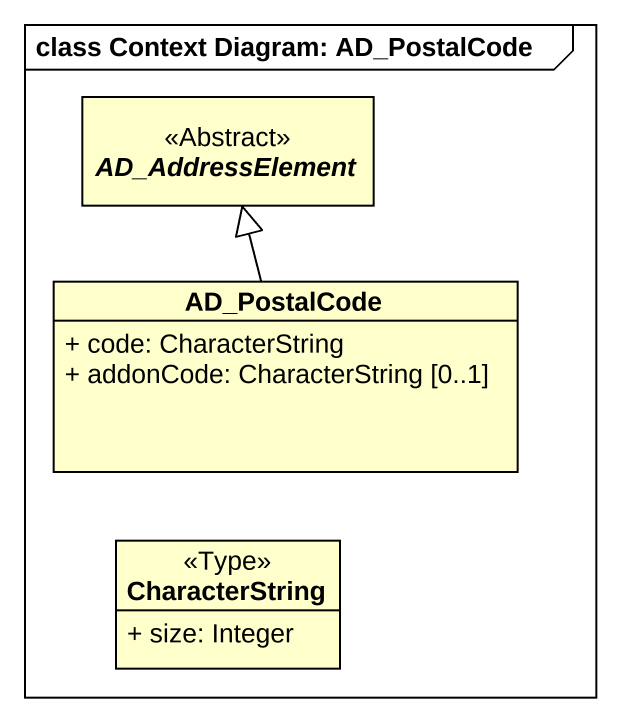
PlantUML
@startuml
mainframe class Context Diagram: AD_PostalCode
hide circle
hide empty members
skinparam classAttributeIconSize 0
abstract class AD_AddressElement <<Abstract>>
class AD_PostalCode {
  + code: CharacterString
  + addonCode: CharacterString [0..1]
}
class CharacterString <<Type>> {
  + size: Integer
}
AD_PostalCode -up-|> AD_AddressElement
@enduml
